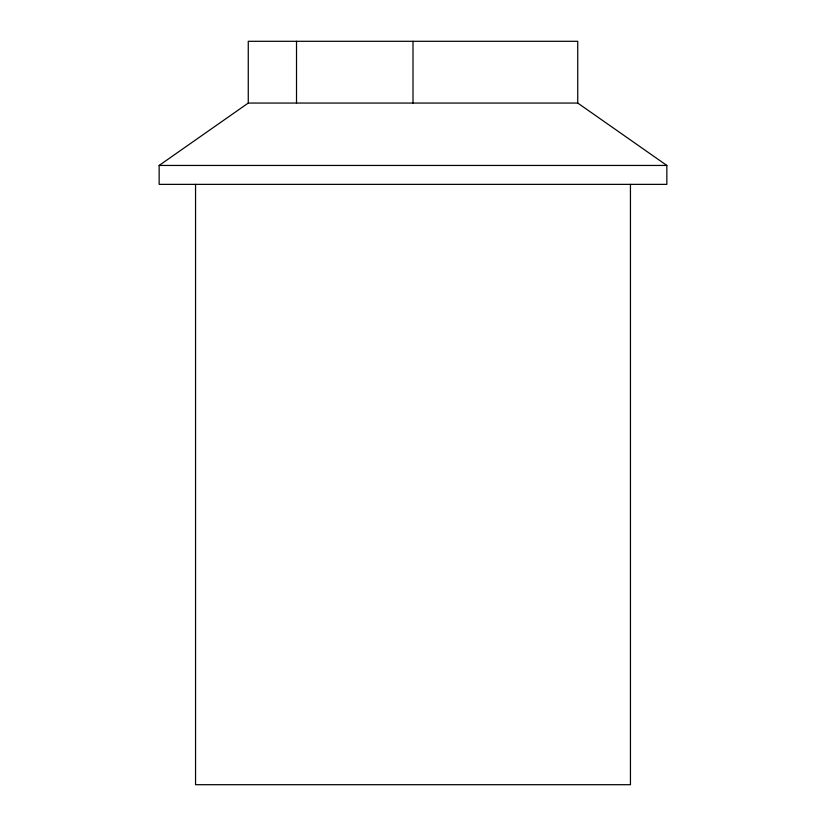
<?xml version="1.0" encoding="UTF-8"?>
<svg xmlns="http://www.w3.org/2000/svg" width="826" height="826" viewBox="0 0 826 826"><rect width="100%" height="100%" fill="white"/><g stroke="black" fill="none" stroke-linecap="round" stroke-linejoin="round"><path stroke-width="1.24" d="M159.15 165.448L248.265 103.054L577.735 103.054L666.85 165.448L666.85 184.363L159.15 184.363L159.15 165.448L666.85 165.448M630.445 184.363L630.445 784.7L195.555 784.7L195.555 184.363M577.735 103.054L577.735 41.3L248.265 41.3L248.265 103.054M413 41.3L413 103.054M296.513 41.3L296.513 103.054"/></g></svg>
